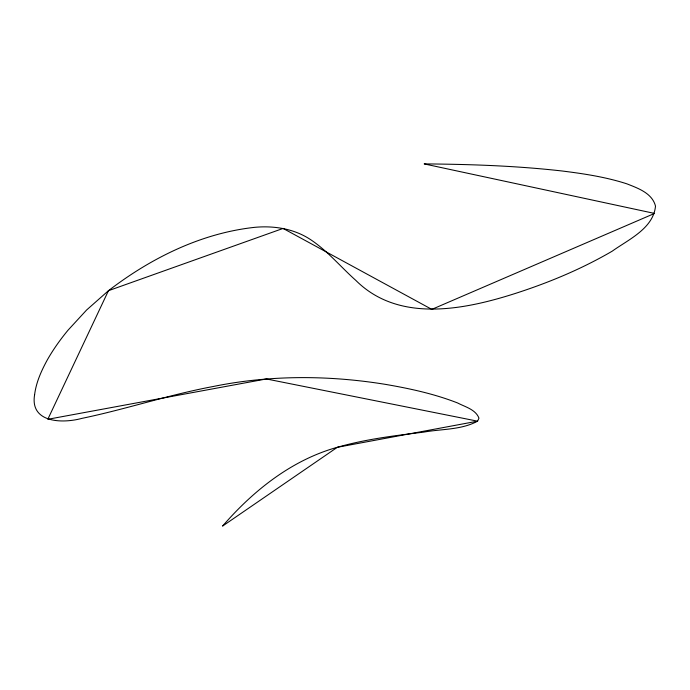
<?xml version="1.0" encoding="UTF-8"?>
<svg xmlns="http://www.w3.org/2000/svg" width="690" height="690" viewBox="0 0 690 690"><rect width="100%" height="100%" fill="white"/><g stroke="black" fill="none" stroke-linecap="round" stroke-linejoin="round"><path stroke-width="1.03" d="M34.603 394.732C29.73 423.22 62.945 423.591 81.86 418.382C126.02 409.23 168.921 394.758 213.296 386.486C269.988 374.92 328.664 375.127 385.667 384.408C410.102 388.608 434.502 393.93 457.651 402.986C465.155 406.919 475.677 409.463 478.972 418.157L477.575 421.176C461.265 430.034 441.514 428.895 423.626 432.138C394.637 435.666 365.476 439.194 337.332 447.293C291.508 460.066 253.273 490.693 222.56 526.099L337.332 447.293L477.575 421.176L266.375 378.957L47.808 419.296L108.451 290.697C150.843 258.129 201.032 233.186 254.67 227.338C274.24 225.492 294.734 228.821 311.207 240.051C327.931 251.324 340.843 267.047 355.807 280.373C398.285 322.73 462.826 310.026 513.964 293.88C548.033 283.012 581.282 269.204 612.22 251.169C628.374 239.568 653.421 228.468 655.5 206.103C652.188 193.114 637.965 188.215 626.813 183.816C605.777 177.011 583.835 173.699 561.953 170.973C516.224 165.807 470.175 164.263 424.178 163.901L654.568 213.434L431.828 309.379L283.09 228.433L108.451 290.697L86.612 310L68.043 330.174A359.387 159.795 -18 0 0 47.196 360.12C41.305 370.927 36.139 382.407 34.603 394.732"/></g></svg>
